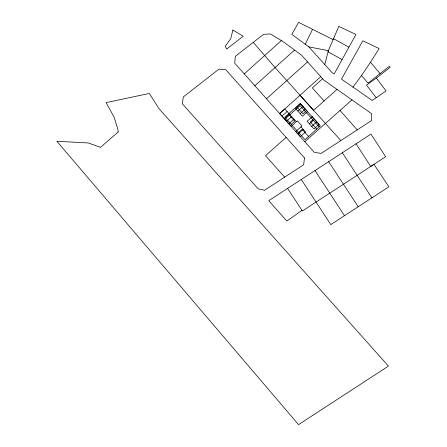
<?xml version="1.0" encoding="UTF-8"?>
<svg xmlns="http://www.w3.org/2000/svg" width="447" height="447" viewBox="0 0 447 447"><rect width="100%" height="100%" fill="white"/><g stroke="black" fill="none" stroke-linecap="round" stroke-linejoin="round"><path stroke-width="0.67" d="M324.785 64.547L328.338 50.695L338.815 26.379L355.935 34.486L334.155 73.99L331.909 72.42L308.782 46.84L291.79 34.352L298.607 22.35L333.171 39.649M305.228 44.225L312.537 29.373M352.923 87.143C362.249 75.09 370.552 62.278 378.631 49.371L379.045 48.494L362.83 40.811L341.48 79.125L372.262 100.463L386.057 90.914L376.38 78.057L366.451 85.081L376.156 97.569M307.53 61.904L266.496 98.793M294.539 50.058L254.857 85.746M281.984 116.125L287.103 111.51M284.292 118.684L289.41 114.069M286.6 121.243L291.718 116.628M297.858 111.091L302.977 106.481M288.907 123.802L294.025 119.187M300.166 113.65L305.284 109.04M291.254 124.355L294.791 121.171L289.365 115.153M305.424 111.582L302.977 113.789L297.579 107.794M298.635 132.547L302.172 129.356L308.592 136.48M312.805 119.774L310.363 121.975L316.778 129.099M298.132 134.039L303.25 129.423M309.397 123.886L314.515 119.276M311.699 126.445L316.817 121.835M244.263 73.878L281.375 40.548M279.649 113.532L234.72 63.183L235.34 56.322L263.484 34.369L270.362 33.938L282.532 41.241L301.468 55.149L323.919 80.164L371.63 113.694L371.507 120.584L321.203 153.343L314.364 152.433L279.649 113.532L320.79 76.677M322.633 78.733L312.369 87.919L324.053 100.972M285.817 118.332L300.032 105.598L319.225 126.892M337.038 89.383L313.582 110.32L275.101 67.581L253.259 42.342M286.13 137.358L265.552 155.701L284.666 177.146M304.804 141.733L351.979 99.882M376.38 78.057L390.147 67.346L389.298 66.301L368.077 83.159L361.467 75.493M301.965 210.347L286.868 221.053L268.736 200.697L370.954 134.106L385.66 156.735L302.379 210.967L287.589 188.416M308.782 46.84L328.338 50.695L328.059 51.796L342 59.535M333.568 38.699L348.749 47.125M300.032 95.267L340.826 140.565M296.333 121.746L284.8 108.951L279.677 113.566L291.215 126.361L297.35 120.83L301.965 125.948L295.825 131.479L300.44 136.598L305.558 131.982L300.943 126.864M339.988 110.387L357.214 129.893M380.034 73.66L370.502 62.239M371.898 197.853L342.341 152.74M358.187 206.771L328.668 161.652M344.492 215.677L314.984 170.564M301.289 179.487L330.786 224.601L388.856 186.824L373.988 164.328L370.747 166.452L356.03 143.828M304.524 157.975L303.619 164.798L264.607 190.226L258.137 188.818L182.309 103.732L183.359 96.904L218.941 69.123L225.808 69.743L304.524 157.975M232.848 30.066L230.82 38.459L225.282 46.259L226.674 49.097L243.202 36.201L232.848 30.066M300.099 103.48L284.834 117.237L305.05 139.665L320.315 125.909L300.099 103.48M300.675 103.916L295.551 108.532L302.474 116.209L307.592 111.599L300.675 103.916M312.207 116.717L307.089 121.327L314.006 129.004L319.124 124.395L312.207 116.717M118.075 132.066L100.514 147.348L88.277 142.967L56.853 141.269L298.529 424.65L388.426 366.104L159.048 108.716L149.304 93.473L106.112 102.614L114.203 117.388L118.075 130.094L118.075 132.066"/></g></svg>
